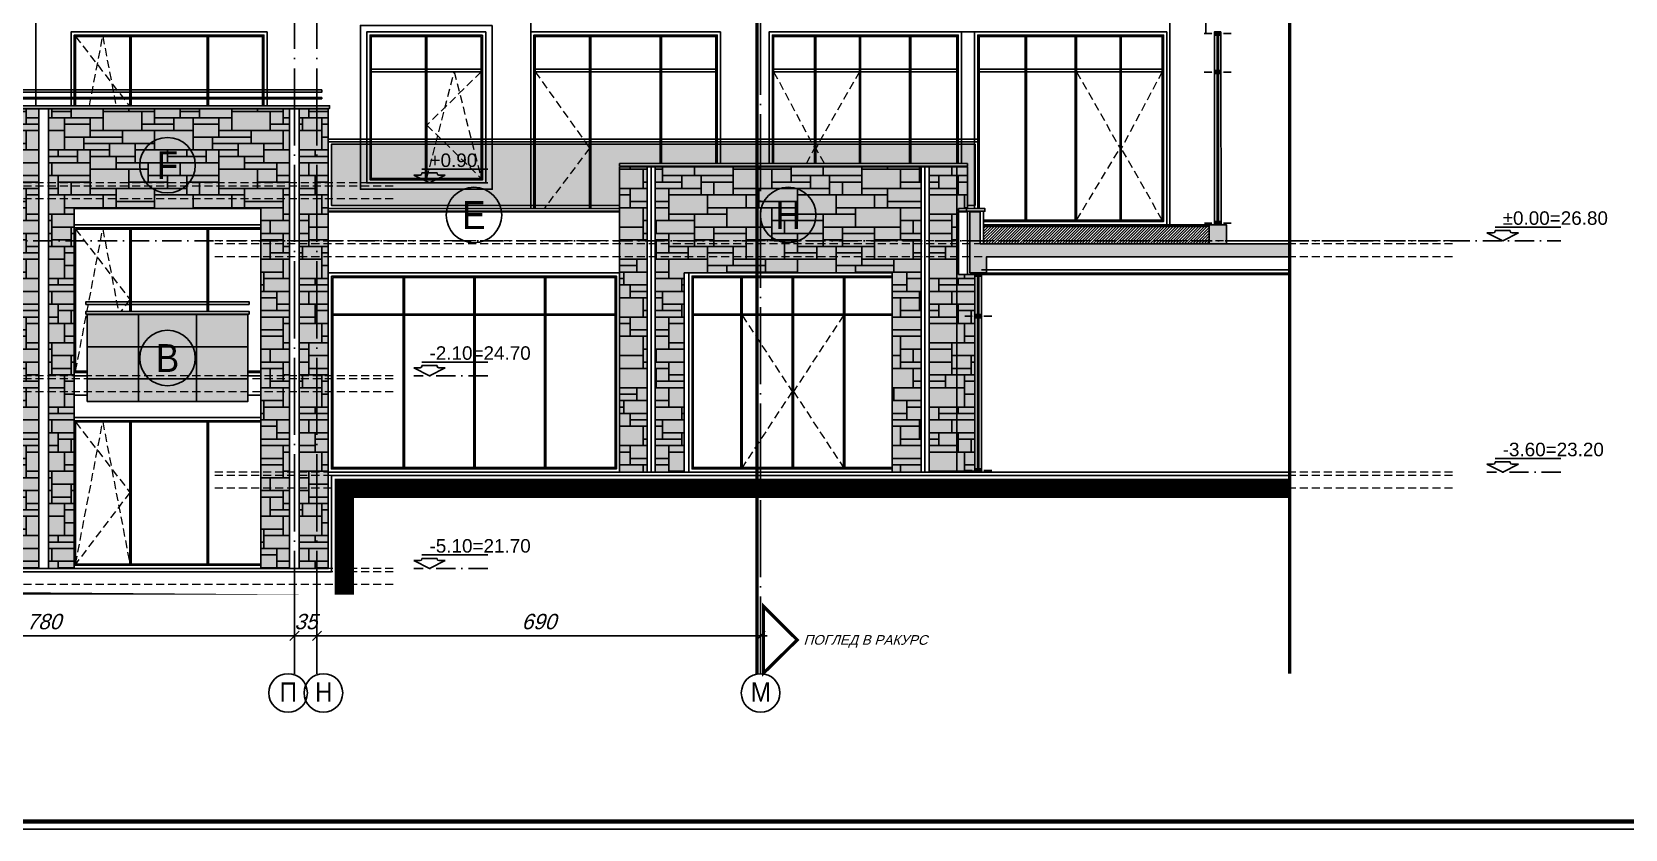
# Model space of a CAD drawing. Extents: x 9615146 to 9672346, y 4699603 to 4705703.
# Drawn here: x 9635509 to 9637988, y 4699603 to 4700844 of the extents above; entities that cross this region are included whole.
import ezdxf
from ezdxf.enums import TextEntityAlignment as Align

# ---------------------------------------------------------------- set-up
doc = ezdxf.new("R2010")
doc.units = 0
doc.header["$LTSCALE"] = 0.5
doc.header["$MEASUREMENT"] = 0
doc.header["$PDSIZE"] = -1
for name, pattern in [('ACAD_ISO04W100', [30, 24, -3, 0, -3]), ('DASHED', [0.75, 0.5, -0.25]), ('OSI1000', [5, 3, -1, 0, -1])]:
    doc.linetypes.add(name, pattern=pattern)
doc.layers.get('0').update_dxf_attribs({"color": 251, "linetype": 'CONTINUOUS'})
doc.layers.get('Defpoints').update_dxf_attribs({"color": 251, "linetype": 'CONTINUOUS'})
for name, color, linetype in [('_axis', 1, 'ACAD_ISO04W100'), ('_axis_num', 1, 'CONTINUOUS'), ('_dimension', 4, 'CONTINUOUS'), ('_dimension_evel', 4, 'CONTINUOUS'), ('_hatch', 9, 'CONTINUOUS'), ('_hatch_construction', 252, 'CONTINUOUS'), ('_table', 3, 'CONTINUOUS'), ('_text_spesif_window', 41, 'CONTINUOUS'), ('_text_table', 3, 'CONTINUOUS'), ('_view', 3, 'CONTINUOUS'), ('fasadi', 147, 'CONTINUOUS')]:
    doc.layers.add(name, color=color, linetype=linetype)
doc.layers.add('_punk', color=8, linetype='DASHED', lineweight=9)
doc.styles.add('HEB1', font='', dxfattribs={"width": 0.8, "oblique": 17})
doc.styles.add('POMESHTENIA', font='arial.ttf', dxfattribs={"width": 0.9})
doc.styles.add('WIN', font='swindos.shx', dxfattribs={"oblique": 17})
doc.styles.get('HEB1').set_extended_font_data('HebarU Cyr')
doc.dimstyles.new('dim_50', dxfattribs={"dimtxt": 24, "dimasz": 1, "dimexe": 30, "dimexo": 0, "dimgap": 10, "dimtad": 1, "dimdec": 1, "dimrnd": 0.5, "dimdsep": 46, "dimtxsty": 'WIN', "dimblk1": '1', "dimblk2": '1', "dimsah": 1, "dimcen": 15, "dimdle": 10, "dimse1": 1, "dimse2": 1, "dimadec": 0, "dimazin": 0, "dimtfac": 1, "dimtdec": 1, "dimtix": 1, "dimtmove": 2, "dimatfit": 3, "dimldrblk": '1', "dimfxl": 1, "dimtolj": 1, "dimarcsym": 0})
pattern_1 = [(0, (0, 0), (0, 200), [150, -50]), (0, (0, 10), (0, 200), [-60, 60, -30, 50]), (0, (0, 20), (0, 200), [-90, 110]), (0, (0, 30), (0, 200), [90, -110]), (0, (0, 40), (0, 200), [-40, 160]), (0, (0, 50), (0, 200), [70, -50, 60, -20]), (0, (70, 60), (0, 200), [160, -40]), (0, (-10, 70), (0, 200), [110, -90]), (0, (-40, 80), (0, 200), [90, -110]), (0, (0, 90), (0, 200), [160, -40]), (0, (0, 100), (0, 200), [-80, 50, -30, 40]), (0, (100, 110), (0, 200), [120, -80]), (0, (20, 120), (0, 200), [80, -40, 30, -50]), (0, (60, 130), (0, 200), [80, -30, 50, -40]), (0, (140, 140), (0, 200), [120, -80]), (0, (60, 150), (0, 200), [80, -120]), (0, (100, 160), (0, 200), [90, -110]), (0, (100, 170), (0, 200), [-60, 140]), (0, (40, 180), (0, 200), [60, -140]), (0, (100, 190), (0, 200), [140, -60]), (90, (0, 80), (-200, 1.224646799147353e-14), [30, -80, 70, -20]), (90, (20, 90), (-200, 1.224646799147353e-14), [50, -30, 20, -100]), (90, (30, 50), (-200, 1.224646799147353e-14), [20, -180]), (90, (40, 30), (-200, 1.224646799147353e-14), [20, -120, 30, -30]), (90, (50, 70), (-200, 1.224646799147353e-14), [20, -180]), (90, (60, 0), (-200, 1.224646799147353e-14), [30, -90, 50, -30]), (90, (70, 40), (-200, 1.224646799147353e-14), [30, -170]), (90, (80, 90), (-200, 1.224646799147353e-14), [30, -10, 20, -140]), (90, (90, 10), (-200, 1.224646799147353e-14), [30, -170]), (90, (100, 60), (-200, 1.224646799147353e-14), [30, -10, 30, -20, 50, -60]), (90, (120, 60), (-200, 1.224646799147353e-14), [-140, 20, -20, 20]), (90, (130, 90), (-200, 1.224646799147353e-14), [20, -180]), (90, (140, 20), (-200, 1.224646799147353e-14), [20, -70, 50, -60]), (90, (150, 50), (-200, 1.224646799147353e-14), [10, -130, 30, -30]), (90, (160, 60), (-200, 1.224646799147353e-14), [50, -50, 30, -70]), (90, (170, 110), (-200, 1.224646799147353e-14), [30, -50, 20, -100]), (90, (180, 40), (-200, 1.224646799147353e-14), [20, -180]), (90, (190, 60), (-200, 1.224646799147353e-14), [20, -60, 30, -90])]
pattern_2 = [(0, (-2000, 1.862645149230957e-09), (1.5625, 3.125), [0, -3.125])]

# ---------------------------------------------------------------- blocks, each defined once
blk = doc.blocks.new('rtyre')
at = {"layer": '_dimension_evel', "ltscale": 20}
for p, q in [((-25.98991621100868, 21.88341124133149), (-43.67999989444797, 21.88341125623265)), ((-43.67999989444797, 21.88341125623265), (0, 0)), ((-21.08991620464076, 37.79426300298655), (161.5563992843381, 37.79426284031797)), ((-21.08991621457972, 28.28064290881593), (-21.08991621457972, 26.78341123343125)), ((-21.08991621457972, 28.28064290881593), (2.484011929482222e-08, 28.28064289018948)), ((21.0899162642454, 28.28064287032612), (2.484011929482222e-08, 28.28064289018948)), ((43.67999993170088, 21.88341117924574), (0, 0)), ((21.0899162642454, 28.28064287032612), (21.08991626175703, 26.78341119617835)), ((25.98991624826158, 21.88341119538381), (43.67999993170088, 21.88341117924574))]:
    blk.add_line(p, q, dxfattribs=at)
for centre, major_axis, ratio, start_param, end_param in [((-25.98991620603192, 26.78341123839346), (3.464823224053962, 3.464823224053962), 0.9999999998278931, 3.926990816057631, 5.497787142683389), ((25.98991625322378, 26.78341119245306), (-3.464823224673926, 3.464823224673926), 0.9999999994715169, 0.7853981629014264, 2.356194488915409)]:
    blk.add_ellipse(centre, major_axis=major_axis, ratio=ratio, start_param=start_param, end_param=end_param, dxfattribs=at)
at = {"layer": '_dimension_evel', "linetype": 'OSI1000', "ltscale": 20, "style": 'HEB1', "oblique": 359.9999999871126, "width": 0.79999999781503}
blk.add_attdef('+12.50', (3.974128048866987e-08, 44.24032013564283), '', height=41.99999997485429, rotation=359.9999999466392, dxfattribs=at)
blk = doc.blocks.new('1')
for p, q in [((-10, 0), (10, 0)), ((-7.071067811866669, -7.07106781186485), (7.071067811866669, 7.07106781186485)), ((0, 20), (0, -20))]:
    blk.add_line(p, q)
blk = doc.blocks.new('*D49')
at = {"layer": '_dimension', "color": 0, "lineweight": -2, "ltscale": 30, "transparency": 16777216}
blk.add_line((9635138.743590547, 4699904.143952237), (9635916.743590245, 4699904.143952237), dxfattribs=at)
at = {"layer": 'Defpoints', "color": 0, "ltscale": 30, "transparency": 16777216}
for p in [(9635137.743590547, 4699904.143955331), (9635917.743590245, 4699904.14395531), (9635917.743590245, 4699904.143952237)]:
    blk.add_point(p, dxfattribs=at)
at = {"layer": '_dimension', "color": 0, "lineweight": -2, "ltscale": 30, "transparency": 16777216, "rotation": 180}
blk.add_blockref('1', (9635137.743590547, 4699904.143952237), dxfattribs=at)
at = {"layer": '_dimension', "color": 0, "lineweight": -2, "ltscale": 30, "transparency": 16777216}
blk.add_blockref('1', (9635917.743590245, 4699904.143952237), dxfattribs=at)
at = {"layer": '_dimension', "color": 0, "ltscale": 30, "transparency": 16777216, "insert": (9635527.743590396, 4699926.143952237), "char_height": 24, "attachment_point": 5, "style": 'WIN'}
blk.add_mtext('\\A1;780', dxfattribs=at)
blk = doc.blocks.new('*D50')
at = {"layer": '_dimension', "color": 0, "lineweight": -2, "ltscale": 30, "transparency": 16777216}
for p, q in [((9635916.743590245, 4699904.143952237), (9635915.743590245, 4699904.143952237)), ((9635917.743590245, 4699904.143952237), (9635952.743589573, 4699904.143952237)), ((9635953.743589573, 4699904.143952237), (9635954.743589573, 4699904.143952237))]:
    blk.add_line(p, q, dxfattribs=at)
at = {"layer": 'Defpoints', "color": 0, "ltscale": 30, "transparency": 16777216}
for p in [(9635917.743590245, 4699904.14395531), (9635952.743589573, 4699904.143955309), (9635952.743589573, 4699904.143952237)]:
    blk.add_point(p, dxfattribs=at)
at = {"layer": '_dimension', "color": 0, "lineweight": -2, "ltscale": 30, "transparency": 16777216}
blk.add_blockref('1', (9635917.743590245, 4699904.143952237), dxfattribs=at)
at = {"layer": '_dimension', "color": 0, "lineweight": -2, "ltscale": 30, "transparency": 16777216, "rotation": 180}
blk.add_blockref('1', (9635952.743589573, 4699904.143952237), dxfattribs=at)
at = {"layer": '_dimension', "color": 0, "ltscale": 30, "transparency": 16777216, "insert": (9635935.243589908, 4699926.143952237), "char_height": 24, "attachment_point": 5, "style": 'WIN'}
blk.add_mtext('\\A1;35', dxfattribs=at)
blk = doc.blocks.new('*D51')
at = {"layer": '_dimension', "color": 0, "lineweight": -2, "ltscale": 30, "transparency": 16777216}
blk.add_line((9635953.743589573, 4699904.143952237), (9636641.743589088, 4699904.143952237), dxfattribs=at)
at = {"layer": 'Defpoints', "color": 0, "ltscale": 30, "transparency": 16777216}
for p in [(9635952.743589573, 4699904.143955309), (9636642.743589088, 4699904.143955332), (9636642.743589088, 4699904.143952237)]:
    blk.add_point(p, dxfattribs=at)
at = {"layer": '_dimension', "color": 0, "lineweight": -2, "ltscale": 30, "transparency": 16777216, "rotation": 180}
blk.add_blockref('1', (9635952.743589573, 4699904.143952237), dxfattribs=at)
at = {"layer": '_dimension', "color": 0, "lineweight": -2, "ltscale": 30, "transparency": 16777216}
blk.add_blockref('1', (9636642.743589088, 4699904.143952237), dxfattribs=at)
at = {"layer": '_dimension', "color": 0, "ltscale": 30, "transparency": 16777216, "insert": (9636297.74358933, 4699926.143952237), "char_height": 24, "attachment_point": 5, "style": 'WIN'}
blk.add_mtext('\\A1;690', dxfattribs=at)
blk = doc.blocks.new('fghfdg')
at = {"layer": '_text_spesif_window'}
blk.add_circle((0, 0), 18, dxfattribs=at)
at = {"layer": '_text_spesif_window', "style": 'HEB1', "text_generation_flag": 6, "width": 0.7999999999992724}
blk.add_attdef('A', text='', height=18, rotation=179.9999998932783, dxfattribs=at).set_placement((-1.862645149230957e-09, -9.232262405566871), align=Align.CENTER)

msp = doc.modelspace()

# ---------------------------------------------------------------- hatches: boundary and pattern name
at = {"layer": '_hatch', "ltscale": 30, "true_color": 0xb4b09d}
h = msp.add_hatch(color=253, dxfattribs=at)
h.dxf.hatch_style = 1
h.paths.add_polyline_path([(9635480.243577775, 4700568.838118376), (9635480.243577775, 4700008.838117971), (9635520.243577767, 4700008.838117971), (9635520.243577769, 4700723.838117871), (9635145.243577773, 4700723.838117785), (9635145.243577773, 4700008.838117971), (9635185.243577765, 4700008.838117971), (9635185.243577767, 4700568.838118376)])
h = msp.add_hatch(color=253, dxfattribs=at)
h.dxf.hatch_style = 1
h.paths.add_polyline_path([(9635865.243587613, 4700568.838118377), (9635865.243587619, 4700008.838117972), (9635910.243587613, 4700008.838117972), (9635910.243587613, 4700723.838117962), (9635535.243577773, 4700723.838117874), (9635535.243577769, 4700008.838117971), (9635575.243577763, 4700008.838117971), (9635575.243577763, 4700568.838118377)])
h = msp.add_hatch(color=253, dxfattribs=at)
h.dxf.hatch_style = 1
h.paths.add_polyline_path([(9635970.243587611, 4700723.838117975), (9635925.243587606, 4700723.838117965), (9635925.243587608, 4700008.838117971), (9635970.24358761, 4700008.83811797)])
h = msp.add_hatch(color=253, dxfattribs=at)
h.dxf.hatch_style = 1
h.paths.add_polyline_path([(9636847.479593925, 4700468.838117974), (9636847.479593925, 4700158.83811808), (9636892.532956341, 4700158.83811808), (9636892.532956343, 4700633.838118184), (9636478.861173842, 4700633.838118184), (9636478.861173842, 4700158.838118081), (9636523.914536262, 4700158.838118081), (9636523.914536258, 4700468.838117972)])
h.paths.add_polyline_path([(9636466.573893413, 4700633.838118185), (9636423.484173382, 4700633.838118184), (9636423.484173382, 4700158.83811808), (9636466.573893411, 4700158.838118079)])
h.paths.add_polyline_path([(9636904.820237236, 4700158.83811808), (9636947.909957271, 4700158.838118081), (9636947.909957271, 4700633.838118184), (9636904.820237236, 4700633.838118183)])
h.paths.add_polyline_path([(9636976.24390802, 4700463.838117969), (9636976.24390802, 4700466.338117976), (9636964.546664774, 4700466.338117964), (9636950.803670036, 4700466.338117967), (9636950.803670034, 4700563.83811808), (9636964.546664773, 4700563.83811808), (9636964.546664773, 4700564.83811808), (9636963.118066749, 4700564.83811808), (9636950.803670028, 4700564.83811808), (9636950.803670028, 4700568.896174596), (9636963.118066749, 4700568.896174596), (9636964.546664773, 4700568.896174597), (9636964.546664773, 4700633.838118184), (9636947.909957267, 4700633.838118183), (9636947.90995727, 4700158.83811808), (9636976.243908016, 4700158.838118079), (9636976.243908018, 4700163.838118077), (9636976.243908074, 4700398.838117451), (9636976.243908074, 4700403.838117451)])
at = {"layer": '_hatch', "ltscale": 30, "true_color": 0x755724}
h = msp.add_hatch(color=27, dxfattribs=at)
h.dxf.hatch_style = 1
h.paths.add_polyline_path([(9635460.24358767, 4700268.838118373), (9635460.24358767, 4700403.838117464), (9635205.243587663, 4700403.838117464), (9635205.243587663, 4700268.838118376)])
h.paths.add_polyline_path([(9635595.24358249, 4700403.838117464), (9635595.243582489, 4700268.838118375), (9635845.243582496, 4700268.838118373), (9635845.243582496, 4700403.838117464)])
at = {"layer": '_hatch_construction', "ltscale": 40}
h = msp.add_hatch(dxfattribs=at)
h.set_pattern_fill('CUTSTONE', color=250, scale=200, style=0, pattern_type=2)
h.set_pattern_definition(pattern_1)
h.paths.add_polyline_path([(9635480.243577775, 4700568.838118376), (9635480.243577775, 4700008.838117971), (9635520.243577767, 4700008.838117971), (9635520.243577769, 4700723.838117871), (9635145.243577773, 4700723.838117785), (9635145.243577773, 4700008.838117971), (9635185.243577765, 4700008.838117971), (9635185.243577767, 4700568.838118376)])
h = msp.add_hatch(dxfattribs=at)
h.set_pattern_fill('CUTSTONE', color=250, scale=200, style=0, pattern_type=2)
h.set_pattern_definition(pattern_1)
h.paths.add_polyline_path([(9635865.243587613, 4700568.838118377), (9635865.243587619, 4700008.838117972), (9635910.243587613, 4700008.838117972), (9635910.243587613, 4700723.838117962), (9635535.243577773, 4700723.838117874), (9635535.243577769, 4700008.838117971), (9635575.243577763, 4700008.838117971), (9635575.243577763, 4700568.838118377)])
h = msp.add_hatch(dxfattribs=at)
h.set_pattern_fill('CUTSTONE', color=250, scale=200, style=0, pattern_type=2)
h.set_pattern_definition(pattern_1)
h.paths.add_polyline_path([(9635970.243587611, 4700723.838117975), (9635925.243587606, 4700723.838117965), (9635925.243587608, 4700008.838117971), (9635970.24358761, 4700008.83811797)])
h = msp.add_hatch(dxfattribs=at)
h.set_pattern_fill('CUTSTONE', color=250, scale=200, style=0, pattern_type=2)
h.set_pattern_definition(pattern_1)
h.paths.add_polyline_path([(9636847.479593925, 4700468.838117974), (9636847.479593925, 4700158.83811808), (9636892.532956341, 4700158.83811808), (9636892.532956343, 4700633.838118184), (9636478.861173842, 4700633.838118184), (9636478.861173842, 4700158.838118081), (9636523.914536262, 4700158.838118081), (9636523.914536258, 4700468.838117972)])
h.paths.add_polyline_path([(9636466.573893413, 4700633.838118185), (9636423.484173382, 4700633.838118184), (9636423.484173382, 4700158.83811808), (9636466.573893411, 4700158.838118079)])
h.paths.add_polyline_path([(9636904.820237236, 4700158.83811808), (9636947.909957271, 4700158.838118081), (9636947.909957271, 4700633.838118184), (9636904.820237236, 4700633.838118183)])
h.paths.add_polyline_path([(9636976.24390802, 4700463.838117969), (9636976.24390802, 4700466.338117976), (9636964.546664774, 4700466.338117964), (9636950.803670036, 4700466.338117967), (9636950.803670034, 4700563.83811808), (9636964.546664773, 4700563.83811808), (9636964.546664773, 4700564.83811808), (9636963.118066749, 4700564.83811808), (9636950.803670028, 4700564.83811808), (9636950.803670028, 4700568.896174596), (9636963.118066749, 4700568.896174596), (9636964.546664773, 4700568.896174597), (9636964.546664773, 4700633.838118184), (9636947.909957267, 4700633.838118183), (9636947.90995727, 4700158.83811808), (9636976.243908016, 4700158.838118079), (9636976.243908018, 4700163.838118077), (9636976.243908074, 4700398.838117451), (9636976.243908074, 4700403.838117451)])
at = {"layer": 'fasadi', "ltscale": 40}
h = msp.add_hatch(dxfattribs=at)
h.set_pattern_fill('DOTS', color=256, scale=50, style=0)
h.set_pattern_definition(pattern_2)
h.paths.add_polyline_path([(9636423.484173382, 4700638.838118184), (9636642.743589062, 4700638.838118183), (9636642.743589062, 4700668.896174362), (9635975.243587615, 4700668.896174363), (9635975.243587611, 4700573.896174363), (9636423.48417338, 4700573.896174363)])
h = msp.add_hatch(dxfattribs=at)
h.set_pattern_fill('DOTS', color=256, scale=50, style=0)
h.set_pattern_definition(pattern_2)
h.paths.add_polyline_path([(9636976.420288904, 4700668.896174362), (9636642.743589062, 4700668.896174362), (9636642.743589064, 4700638.838118184), (9636964.546664773, 4700638.838118184), (9636964.54666477, 4700573.896174361), (9636976.420288906, 4700573.896174362)])
h = msp.add_hatch(color=256, dxfattribs=at)
h.dxf.hatch_style = 1
h.paths.add_polyline_path([(9637465.849755509, 4700513.838118319), (9636984.401622197, 4700513.838118378), (9636968.438955609, 4700513.838118372), (9636968.438955609, 4700493.838118205), (9637465.849755509, 4700493.838118319)])
h.paths.add_polyline_path([(9636994.401622197, 4700493.83811821), (9636968.438955609, 4700493.838118205), (9636968.438955607, 4700468.838117974), (9636994.401622197, 4700468.838117974)])
h.paths.add_polyline_path([(9636984.401622199, 4700518.838118205), (9636968.43895561, 4700518.838118201), (9636968.438955609, 4700513.838118205), (9636984.401622197, 4700513.838118209)])
h.paths.add_polyline_path([(9636984.401622197, 4700563.83811808), (9636968.43895561, 4700563.838118081), (9636968.438955609, 4700518.8381182), (9636984.401622197, 4700518.838118204)])
h.paths.add_polyline_path([(9637367.252331091, 4700543.838118212), (9637340.64788976, 4700543.838118212), (9637340.647889761, 4700518.838118285), (9637367.252331091, 4700518.838118291)])
h.paths.add_polyline_path([(9637367.252331093, 4700518.838118291), (9637340.64788976, 4700518.838118284), (9637340.647889761, 4700513.838118334), (9637367.252331091, 4700513.838118331)])
h = msp.add_hatch(dxfattribs=at)
h.set_pattern_fill('ANSI31', color=256, scale=25, style=0)
h.set_pattern_definition([(45, (-57243.70536042564, 50446.11856081709), (-2.209708691207961, 2.209708691207961), [])])
h.paths.add_polyline_path([(9636989.72251106, 4700540.838118197), (9636989.72251106, 4700518.838118206), (9637340.64788976, 4700518.838118284), (9637340.64788976, 4700540.838117673)])
h.paths.add_polyline_path([(9636989.72251106, 4700518.838118205), (9636989.722511062, 4700513.838118378), (9637340.647889761, 4700513.838118335), (9637340.647889761, 4700518.838118285)])

# ---------------------------------------------------------------- linework, layer by layer
at = {"layer": '_axis', "ltscale": 10}
for p, q in [((9635917.74359031, 4702288.083975533), (9635917.743590245, 4699845.264943749)), ((9635952.743589677, 4702288.083975533), (9635952.74358957, 4699845.264959397)), ((9636642.74358909, 4699845.264959418), (9636642.743589006, 4702288.083975534))]:
    msp.add_line(p, q, dxfattribs=at)
at = {"layer": '_axis'}
for p, q in [((9637374.716355655, 4700841.338118725), (9637332.831103362, 4700841.338118717)), ((9637374.716355711, 4700781.338118205), (9637332.831103418, 4700781.338118201)), ((9637374.892736584, 4700546.338118213), (9637333.00748429, 4700546.33811821)), ((9637002.186534176, 4700466.338117975), (9636960.301281882, 4700466.338117967)), ((9637002.186534232, 4700401.338117455), (9636960.301281938, 4700401.338117451)), ((9637002.186534176, 4700161.338118081), (9636960.301281882, 4700161.338118077))]:
    msp.add_line(p, q, dxfattribs=at)
at = {"layer": '_axis_num'}
for centre in [(9635907.743590232, 4699815.264943757), (9635962.743589563, 4699815.264959405), (9636642.743589094, 4699815.264959417)]:
    msp.add_circle(centre, 30, dxfattribs=at)
at = {"layer": '_dimension_evel', "linetype": 'OSI1000', "ltscale": 20}
for p, q in [((9636218.277562251, 4700608.838118369), (9636103.345178647, 4700608.838118387)), ((9632004.520387718, 4700518.838117079), (9637887.516830152, 4700518.838118408)), ((9636218.277562197, 4700308.838118367), (9636103.345178597, 4700308.838118386)), ((9637887.516830124, 4700158.838118371), (9637772.584446521, 4700158.838118389)), ((9636218.277562147, 4700008.838118365), (9636103.345178543, 4700008.838118382))]:
    msp.add_line(p, q, dxfattribs=at)
at = {"layer": '_dimension_evel', "linetype": 'OSI1000', "ltscale": 20, "const_width": 5}
for points in [[(9636637.22580874, 4699845.264944142), (9636637.22580874, 4702288.083975704)], [(9637465.849755501, 4699845.264944138), (9637465.849755501, 4702288.083975701)]]:
    msp.add_lwpolyline(points, dxfattribs=at)
msp.add_lwpolyline([(9636647.225808792, 4699845.26494414), (9636699.72580877, 4699897.764944155), (9636647.225808747, 4699950.264944134)], close=True, dxfattribs=at)
at = {"layer": '_hatch', "color": 252, "ltscale": 10, "const_width": 30.00000000000001}
msp.add_lwpolyline([(9632152.832810195, 4699983.83811709), (9635995.243587608, 4699983.838117978), (9635995.243587611, 4700133.83811808), (9637465.849755513, 4700133.83811808)], dxfattribs=at)
at = {"layer": '_hatch_construction', "color": 251, "ltscale": 40}
for p, q in [((9635575.243582726, 4700543.83811698), (9635865.243587613, 4700543.83811698)), ((9635661.743610725, 4700536.838116915), (9635661.743610764, 4700408.83811747)), ((9635663.743610723, 4700536.838116919), (9635663.743610766, 4700408.83811747)), ((9635781.743610727, 4700536.838117014), (9635781.743610766, 4700408.83811747)), ((9635783.743610725, 4700536.83811701), (9635783.743610768, 4700408.83811747)), ((9635575.243582726, 4700243.83811698), (9635865.243587613, 4700243.83811698)), ((9635661.743610725, 4700236.838116915), (9635661.743610792, 4700015.838115647)), ((9635663.743610723, 4700236.838116919), (9635663.743610797, 4700015.838115647)), ((9635781.743610727, 4700236.838117014), (9635781.743610794, 4700015.838115647)), ((9635783.743610725, 4700236.83811701), (9635783.7436108, 4700015.838115647))]:
    msp.add_line(p, q, dxfattribs=at)
at = {"layer": '_hatch_construction', "color": 250, "ltscale": 40}
for p, q in [((9635675.243582496, 4700268.838118453), (9635675.243582496, 4700403.838117543)), ((9635765.243582496, 4700268.838118453), (9635765.243582496, 4700403.838117543)), ((9635845.243582496, 4700353.838118333, -1.552142987779699e-09), (9635595.24358249, 4700353.838118323, -1.552142987779699e-09)), ((9635845.243582496, 4700303.838118332, -1.552142987779699e-09), (9635595.243582489, 4700303.838118322, -1.552142987779699e-09))]:
    msp.add_line(p, q, dxfattribs=at)
at = {"layer": '_hatch_construction', "color": 251, "ltscale": 40}
for points in [[(9635595.243587388, 4700313.838115647), (9635575.243582655, 4700313.838115647), (9635575.243582655, 4700538.83811698), (9635865.243587613, 4700538.83811698)], [(9635595.243587388, 4700315.838115647), (9635577.243582655, 4700315.838115647), (9635577.243582655, 4700536.83811698), (9635865.243587613, 4700536.83811698)], [(9635865.243587617, 4700013.838115647), (9635575.243582655, 4700013.838115647), (9635575.243582655, 4700238.83811698), (9635865.243587613, 4700238.83811698)], [(9635865.243587617, 4700015.838115647), (9635577.243582655, 4700015.838115647), (9635577.243582655, 4700236.83811698), (9635865.243587613, 4700236.83811698)]]:
    msp.add_lwpolyline(points, dxfattribs=at)
at = {"layer": '_hatch_construction', "color": 250, "ltscale": 40}
for points in [[(9635865.243587615, 4700315.838115647), (9635845.243582496, 4700315.838115647)], [(9635865.243587615, 4700313.838115647), (9635845.243582496, 4700313.838115647)]]:
    msp.add_lwpolyline(points, dxfattribs=at)
at = {"layer": '_punk', "ltscale": 50}
for p, q in [((9635577.243592951, 4700836.838116889), (9635660.586085625, 4700728.838117316)), ((9635598.846541418, 4700728.838117316), (9635619.493606986, 4700836.838116904)), ((9635619.493606986, 4700836.838116904), (9635640.140672624, 4700728.838117316)), ((9636208.243598381, 4700781.838118084), (9636123.743594706, 4700698.838118237)), ((9636123.743594714, 4700615.838118379), (9636165.993596535, 4700781.838118087)), ((9636165.993596535, 4700781.838118087), (9636208.243598333, 4700615.83811836)), ((9636292.243602095, 4700781.838118118), (9636376.743630188, 4700662.838118223)), ((9636663.085670535, 4700781.838118201), (9636726.761477979, 4700662.83811823)), ((9636796.389405627, 4700781.838118201), (9636728.761477979, 4700662.83811823)), ((9637134.241759386, 4700781.838118201), (9637201.869687034, 4700662.83811823)), ((9637267.545494478, 4700781.838118201), (9637203.869687034, 4700662.83811823)), ((9636123.743594706, 4700698.838118237), (9636208.243598333, 4700615.83811836)), ((9636376.743630188, 4700662.838118223), (9636305.867765384, 4700568.896174596)), ((9636713.919298297, 4700638.838118183), (9636726.761477979, 4700662.83811823)), ((9636742.114611536, 4700638.838118183), (9636728.761477979, 4700662.83811823)), ((9637134.241759386, 4700550.838118212), (9637201.869687034, 4700662.83811823)), ((9637267.54549448, 4700550.838118212), (9637203.869687034, 4700662.83811823)), ((9636071.303754736, 4700608.838118196), (9632152.832810082, 4700608.83811709)), ((9636071.303754734, 4700603.838118196), (9632152.832810083, 4700603.838117092)), ((9636071.303754734, 4700583.838118195), (9632152.832810085, 4700583.838117088)), ((9635577.24358266, 4700536.838116889), (9635661.743610758, 4700427.338116281)), ((9635577.243582489, 4700315.838115647), (9635619.493596695, 4700536.838116904)), ((9635619.493596695, 4700536.838116904), (9635643.96419299, 4700408.83811747)), ((9637718.894357473, 4700518.838118378), (9635790.265987214, 4700518.838117934)), ((9637718.894357473, 4700513.838118378), (9635790.265987214, 4700513.838117934)), ((9637718.894357475, 4700493.838118376), (9635790.265987212, 4700493.838117933)), ((9635661.743610758, 4700427.338116281), (9635647.723427568, 4700408.83811747)), ((9636613.999331273, 4700402.838117464), (9636691.86668296, 4700284.338117822)), ((9636771.734034646, 4700402.838117464), (9636693.86668296, 4700284.338117822)), ((9636071.303754734, 4700308.838117997), (9632152.832810136, 4700308.83811709)), ((9636071.303754734, 4700303.838117999), (9632152.832810137, 4700303.838117092)), ((9636071.303754734, 4700283.838117997), (9632152.83281014, 4700283.838117092)), ((9636691.86668296, 4700284.338117822), (9636613.999331273, 4700165.838118179)), ((9636693.86668296, 4700284.338117822), (9636771.734034646, 4700165.838118179)), ((9635577.24358266, 4700236.838116889), (9635661.743610758, 4700127.338116281)), ((9635577.243582489, 4700015.838115647), (9635619.493596695, 4700236.838116904)), ((9635619.493596695, 4700236.838116904), (9635661.743611038, 4700015.838115647)), ((9637718.894357473, 4700158.838118378), (9635790.265987214, 4700158.838117934)), ((9637718.894357473, 4700153.838118378), (9635790.265987214, 4700153.838117933)), ((9635661.743610758, 4700127.338116281), (9635577.243582655, 4700015.838116733)), ((9637718.894357475, 4700133.838118376), (9635790.265987212, 4700133.838117931)), ((9636071.303754734, 4700008.838117995), (9632152.83281019, 4700008.83811709)), ((9636071.303754734, 4700003.838117997), (9632152.83281019, 4700003.83811709)), ((9636071.303754734, 4699983.838117997), (9632152.832810191, 4699983.83811709))]:
    msp.add_line(p, q, dxfattribs=at)
at = {"layer": '_table', "ltscale": 10}
msp.add_lwpolyline([(9631446.029446553, 4702603.380101889), (9639246.02944655, 4702603.380101887), (9639246.029446552, 4699603.380101885), (9631446.029446555, 4699603.380101888)], close=True, dxfattribs=at)
msp.add_lwpolyline([(9631597.713657081, 4702591.380101889, 6.842105263157892, 6.842105263157892, 0), (9639234.029446552, 4702591.380101886, 6.842105263157892, 6.842105263157892, 0), (9639234.02944655, 4699615.380101884, 6.842105263157892, 6.842105263157892, 0), (9631597.713657081, 4699615.380101892, 6.842105263157892, 6.842105263157892, 0)], format="xyseb", close=True, dxfattribs=at)
at = {"layer": 'fasadi', "ltscale": 40}
for p, q in [((9636285.243599046, 4701778.838117375), (9636285.243599046, 4700700.458565535)), ((9637279.065910848, 4700878.838117445), (9637279.065910911, 4700543.838118212)), ((9637335.32700083, 4700878.838117445), (9637335.32700083, 4700841.338118717)), ((9635661.743621016, 4700838.838116915), (9635661.74362105, 4700728.838117316)), ((9635663.743621014, 4700838.838116919), (9635663.743621051, 4700728.838117316)), ((9635781.743621018, 4700838.838117014), (9635781.74362105, 4700728.838117315)), ((9635783.743621016, 4700838.83811701), (9635783.743621053, 4700728.838117317)), ((9636121.743594693, 4700836.838116976), (9636121.743594715, 4700615.838118377)), ((9636123.743594697, 4700836.838116978), (9636123.743594714, 4700615.838118379)), ((9636376.743630148, 4700836.838117671), (9636376.74363021, 4700568.896174622)), ((9636378.743630147, 4700836.838117675), (9636378.743630214, 4700568.896174624)), ((9636378.743630147, 4700836.838117675), (9636378.743630221, 4700568.896174596)), ((9636486.74363015, 4700836.83811777), (9636486.743630212, 4700638.838118183)), ((9636488.743630148, 4700836.838117766), (9636488.743630214, 4700638.838118185)), ((9636726.761477979, 4700836.83811698), (9636726.76147798, 4700638.838118183)), ((9636728.761477979, 4700836.83811698), (9636728.761477979, 4700638.838118183)), ((9636796.389405627, 4700836.83811698), (9636796.389405629, 4700638.838118183)), ((9636798.389405627, 4700836.83811698), (9636798.389405627, 4700638.838118183)), ((9636874.208853511, 4700836.83811698), (9636874.208853513, 4700638.838118183)), ((9636876.208853511, 4700836.83811698), (9636876.208853513, 4700638.838118183)), ((9636955.076181604, 4700843.83811698), (9636975.55498341, 4700843.83811698)), ((9637054.422311502, 4700836.83811698), (9637054.422311503, 4700550.838118212)), ((9637056.422311502, 4700836.83811698), (9637056.422311502, 4700550.838118212)), ((9637132.241759386, 4700836.83811698), (9637132.241759386, 4700550.838118212)), ((9637134.241759386, 4700836.83811698), (9637134.241759386, 4700550.838118212)), ((9637201.869687034, 4700836.83811698), (9637201.869687034, 4700550.838118212)), ((9637203.869687034, 4700836.83811698), (9637203.869687034, 4700550.838118212)), ((9637352.7737295, 4700838.838118721), (9637352.773729559, 4700783.838118203)), ((9637354.773729498, 4700838.838118721), (9637354.773729559, 4700783.838118201)), ((9636208.24359839, 4700785.838118084), (9636037.243591014, 4700785.838118095)), ((9636208.24359839, 4700781.838118084), (9636037.243591014, 4700781.838118095)), ((9636573.243293896, 4700785.838118118), (9636292.243602095, 4700785.838118118)), ((9636573.243293896, 4700781.838118118), (9636292.243602095, 4700781.838118118)), ((9636948.076181604, 4700785.838118201), (9636663.085670533, 4700785.838118201)), ((9636948.076181604, 4700781.838118201), (9636663.085670533, 4700781.838118201)), ((9636982.55498341, 4700785.838118201), (9637267.54549448, 4700785.838118201)), ((9636982.55498341, 4700781.838118201), (9637267.54549448, 4700781.838118201)), ((9637352.950110428, 4700548.83811821), (9637352.773729559, 4700778.838118199)), ((9637354.950110426, 4700548.83811821), (9637354.773729559, 4700778.838118201)), ((9635970.243587611, 4700723.838117975), (9633145.243597535, 4700723.838117322)), ((9635520.243577767, 4700008.838117867), (9635520.243577769, 4700723.838117871)), ((9635535.24357777, 4700008.838117871), (9635535.243577773, 4700723.838117875)), ((9635910.243587613, 4700008.838117958), (9635910.243587613, 4700723.838117962)), ((9635925.243587606, 4700008.838117961), (9635925.243587606, 4700723.838117965)), ((9635970.24358761, 4700008.838117971), (9635970.243587611, 4700723.838117976)), ((9636423.48417338, 4700633.838118184), (9636423.48417338, 4700158.83811808)), ((9636964.546664773, 4700633.838118183), (9636423.48417338, 4700633.838118184)), ((9636466.573893411, 4700633.838118184), (9636466.573893413, 4700158.838118088)), ((9636472.309657546, 4700633.838118184), (9636472.309657548, 4700158.83811809)), ((9636478.861173842, 4700633.838118184), (9636478.861173842, 4700158.838118093)), ((9636892.532956343, 4700633.838118184), (9636892.532956341, 4700158.838118187)), ((9636898.268720705, 4700633.838118183), (9636898.268720705, 4700158.838118188)), ((9636904.820237238, 4700633.838118183), (9636904.820237238, 4700158.83811819)), ((9636947.90995727, 4700633.838118184), (9636947.90995727, 4700158.838118201)), ((9636964.546664773, 4700633.838118183), (9636964.546664773, 4700568.896174596)), ((9635575.243577763, 4700008.838117882), (9635575.243577763, 4700568.838118377)), ((9635865.243587617, 4700008.838117948), (9635865.243587613, 4700568.838118377)), ((9636423.48417338, 4700563.83811808), (9635970.243587611, 4700563.83811808)), ((9636964.546664773, 4700564.83811808), (9636964.546664773, 4700563.83811808)), ((9636989.72251106, 4700564.83811808), (9636989.72251106, 4700513.838118377)), ((9637340.64788976, 4700543.838118212), (9636989.72251106, 4700543.838118212)), ((9637340.647889758, 4700541.838117667), (9636989.722511059, 4700541.83811821)), ((9637340.647889758, 4700541.838117673), (9636989.722511062, 4700541.838118197)), ((9637340.64788976, 4700540.838117673), (9636989.722511064, 4700540.838118197)), ((9637367.252331091, 4700518.838118291), (9637465.84975551, 4700518.838118292)), ((9636086.743589822, 4700461.838118015), (9636086.743589787, 4700165.838118121)), ((9636088.743589822, 4700461.838118015), (9636088.743589787, 4700165.838118121)), ((9636196.743589822, 4700461.838117994), (9636196.743589787, 4700165.838118101)), ((9636198.743589822, 4700461.838117994), (9636198.743589787, 4700165.838118101)), ((9636306.743589822, 4700461.838117974), (9636306.743589787, 4700165.83811808)), ((9636308.743589822, 4700461.838117974), (9636308.743589787, 4700165.83811808)), ((9636523.914536258, 4700468.838117973), (9636523.91453626, 4700158.838118102)), ((9636523.914536258, 4700468.838117973), (9636847.479593925, 4700468.838117974)), ((9636611.999393322, 4700461.838117973), (9636611.999393322, 4700165.838118179)), ((9636613.999393322, 4700461.838117973), (9636613.999393322, 4700165.838118179)), ((9636691.86668296, 4700461.838117973), (9636691.86668296, 4700165.838118179)), ((9636693.86668296, 4700461.838117973), (9636693.86668296, 4700165.838118179)), ((9636771.734034646, 4700461.838117973), (9636771.734034646, 4700165.838118179)), ((9636773.734034646, 4700461.838117973), (9636773.734034646, 4700165.838118179)), ((9636847.479593925, 4700468.838117974), (9636847.479593925, 4700158.838118178)), ((9636964.546664774, 4700466.338117964), (9636976.24390802, 4700466.338117975)), ((9636980.24390802, 4700463.838117971), (9636980.24390808, 4700403.838117453)), ((9636982.243908018, 4700463.838117971), (9636982.24390808, 4700403.838117451)), ((9636986.243908016, 4700473.338117971), (9637465.849755513, 4700473.338117968)), ((9636986.243908016, 4700468.338117971), (9637465.849755513, 4700468.338117968)), ((9636986.243908016, 4700466.338117971), (9637465.849755513, 4700466.338117968)), ((9635977.243587611, 4700404.838117464), (9636416.48417338, 4700404.838117464)), ((9635977.243587611, 4700402.838117464), (9636416.48417338, 4700402.838117464)), ((9636538.084140038, 4700404.838117464), (9636847.479593925, 4700404.838117464)), ((9636538.084140038, 4700402.838117464), (9636847.479593925, 4700402.838117464)), ((9636980.24390802, 4700163.838118077), (9636980.24390808, 4700398.83811745)), ((9636982.243908018, 4700163.838118077), (9636982.24390808, 4700398.838117451)), ((9635595.243582489, 4700308.838117433), (9635575.243577762, 4700308.838117433)), ((9635845.243582496, 4700308.838117433), (9635865.243587224, 4700308.838117433)), ((9635595.243582489, 4700278.838117434), (9635575.243577763, 4700278.838117429)), ((9635845.243582496, 4700278.838117434), (9635865.243587222, 4700278.838117429))]:
    msp.add_line(p, q, dxfattribs=at)
at = {"layer": 'fasadi', "ltscale": 40, "extrusion": (0, 1, 0)}
msp.add_line((9635575.243577763, 4700568.838118377), (9635865.243587613, 4700568.838118377), dxfattribs=at)
at = {"layer": 'fasadi', "ltscale": 40}
for points in [[(9635515.243593141, 4700728.838117316), (9635515.243593128, 4701913.838117371), (9634760.243593758, 4701913.838117315), (9634760.243593851, 4701618.838115701)], [(9635570.243592946, 4700728.838117316), (9635570.243592946, 4700843.83811698), (9635875.243284747, 4700843.83811698), (9635875.243284747, 4700728.838117316)], [(9635575.243592946, 4700728.838117316), (9635575.243592946, 4700838.83811698), (9635870.243284747, 4700838.83811698), (9635870.243284747, 4700728.838117316)], [(9635577.243592946, 4700728.838117316), (9635577.243592946, 4700836.83811698), (9635868.243284747, 4700836.83811698), (9635868.243284747, 4700728.838117316)], [(9636285.243602144, 4700568.896174596), (9636285.243602084, 4700843.838117643), (9636580.24329388, 4700843.838117736), (9636580.243293945, 4700638.838118183)], [(9636290.243602147, 4700568.896174596), (9636290.243602082, 4700838.838117649), (9636575.243293883, 4700838.838117736), (9636575.243293945, 4700638.838118185)], [(9636292.243602144, 4700568.896174598), (9636292.243602084, 4700836.838117645), (9636573.243293881, 4700836.838117736), (9636573.243293941, 4700638.838118183)], [(9636656.085670533, 4700638.838117902), (9636656.085670533, 4700843.83811698), (9636955.076181604, 4700843.83811698), (9636955.076181604, 4700638.838118183)], [(9636661.085670533, 4700638.838117902), (9636661.085670533, 4700838.83811698), (9636950.076181604, 4700838.83811698), (9636950.076181604, 4700638.838118183)], [(9636663.085670533, 4700638.838117902), (9636663.085670533, 4700836.83811698), (9636948.076181604, 4700836.83811698), (9636948.076181604, 4700638.838118183)], [(9636989.72251106, 4700543.838118212), (9637274.545494482, 4700543.838118212), (9637274.54549448, 4700843.83811698), (9636975.55498341, 4700843.83811698), (9636975.55498341, 4700568.896174596)], [(9636989.72251106, 4700548.838118212), (9637269.54549448, 4700548.838118212), (9637269.54549448, 4700838.83811698), (9636980.55498341, 4700838.83811698), (9636980.55498341, 4700568.896174596)], [(9636989.72251106, 4700550.838118212), (9637267.54549448, 4700550.838118212), (9637267.54549448, 4700836.83811698), (9636982.55498341, 4700836.83811698), (9636982.55498341, 4700568.896174596)], [(9636964.546664773, 4700573.896174362), (9636976.420288904, 4700573.896174362), (9636976.420288904, 4700668.896174362), (9635975.243587613, 4700668.896174363), (9635975.243587613, 4700573.896174363), (9636423.48417338, 4700573.896174363)], [(9636984.401622197, 4700513.838118378), (9636984.401622197, 4700563.83811808), (9636968.438955609, 4700563.83811808), (9636968.438955609, 4700468.838117974), (9636994.401622197, 4700468.838117974), (9636994.401622197, 4700493.838118204), (9637465.849755509, 4700493.838118318), (9637465.849755509, 4700513.838118319), (9636984.401622197, 4700513.838118378)], [(9636847.479593925, 4700158.838118179), (9636531.084140038, 4700158.838118179), (9636531.084140038, 4700468.838117973), (9636847.479593925, 4700468.838117973)], [(9636847.479593925, 4700163.838118179), (9636536.084140038, 4700163.838118179), (9636536.084140038, 4700463.838117973), (9636847.479593925, 4700463.838117973)], [(9636847.479593925, 4700165.838118179), (9636538.084140038, 4700165.838118179), (9636538.084140038, 4700461.838117973), (9636847.479593925, 4700461.838117973)], [(9632152.83281019, 4700008.83811709), (9635970.24358761, 4700008.838117972), (9635970.243587611, 4700158.83811808), (9637465.849755513, 4700158.83811808)], [(9632152.832810191, 4700003.83811709), (9635975.24358761, 4700003.838117973), (9635975.243587611, 4700153.83811808), (9637465.849755513, 4700153.83811808)]]:
    msp.add_lwpolyline(points, dxfattribs=at)
for points in [[(9636225.243598385, 4700853.838117003), (9636020.243591003, 4700853.83811695), (9636020.243591035, 4700598.838118357), (9636225.24359841, 4700598.838118412)], [(9636215.243598387, 4700843.838117001), (9636030.243591005, 4700843.838116952), (9636030.243591031, 4700608.838118359), (9636215.243598409, 4700608.838118409)], [(9636210.243598385, 4700838.838117004), (9636035.243591005, 4700838.838116956), (9636035.24359103, 4700613.838118359), (9636210.243598409, 4700613.838118405)], [(9636208.243598385, 4700836.838117001), (9636037.243591009, 4700836.838116956), (9636037.24359103, 4700615.838118359), (9636208.243598407, 4700615.838118407)], [(9637358.773729498, 4700843.838118723), (9637358.773729496, 4700838.838118719), (9637348.7737295, 4700838.838118719), (9637348.773729498, 4700843.838118723)], [(9637358.773729552, 4700783.838118203), (9637358.773729496, 4700838.838118719), (9637348.7737295, 4700838.838118719), (9637348.773729553, 4700783.838118201)], [(9637358.773729552, 4700783.838118203), (9637358.773729553, 4700778.838118205), (9637348.773729553, 4700778.838118203), (9637348.773729553, 4700783.838118201)], [(9637358.773729552, 4700778.838118199), (9637358.950110424, 4700548.838118211), (9637348.950110428, 4700548.838118211), (9637348.773729553, 4700778.838118201)], [(9635960.24358961, 4700753.838116881), (9633562.743584469, 4700753.838117034), (9633562.743584467, 4700749.838117038), (9635960.24358961, 4700749.838116885)], [(9633143.243597535, 4700724.838117322), (9635972.243587611, 4700724.838117322), (9635972.243587611, 4700728.838117316), (9633143.243597535, 4700728.838117316)], [(9635960.24358961, 4700741.838116883), (9633562.743584467, 4700741.838117036), (9633562.743584467, 4700739.838117038), (9635960.24358961, 4700739.838116885)], [(9635970.243590686, 4700676.896172839), (9636981.420292005, 4700676.896172809), (9636981.420292003, 4700672.896172815), (9635970.243590686, 4700672.896172845)], [(9636423.48417338, 4700634.838118184), (9636964.546664773, 4700634.838118184), (9636964.546664773, 4700638.838118183), (9636423.48417338, 4700638.838118183)], [(9635970.243587611, 4700564.83811808), (9636423.48417338, 4700564.83811808), (9636423.48417338, 4700568.896174596), (9635970.243587611, 4700568.896174596)], [(9636950.80367003, 4700568.896174596), (9636963.118066749, 4700568.896174596), (9636963.118066749, 4700564.83811808), (9636950.80367003, 4700564.83811808)], [(9636950.803670034, 4700563.83811808), (9636964.546664773, 4700563.83811808), (9636964.546664774, 4700466.338117968), (9636950.803670034, 4700466.338117967)], [(9636963.118066749, 4700568.896174596), (9636991.72251106, 4700568.896174596), (9636991.72251106, 4700564.83811808), (9636963.118066749, 4700564.83811808)], [(9637358.950110424, 4700548.838118211), (9637358.950110426, 4700543.838118213), (9637348.950110426, 4700543.838118211), (9637348.950110426, 4700548.83811821)], [(9637340.64788976, 4700543.838118212), (9637367.252331091, 4700543.838118212), (9637367.252331091, 4700513.838118297), (9637340.64788976, 4700513.838118297)], [(9635970.243587611, 4700468.838117974), (9636423.48417338, 4700468.838117974), (9636423.48417338, 4700158.83811808), (9635970.243587611, 4700158.83811808)], [(9635975.243587611, 4700463.838117974), (9636418.48417338, 4700463.838117974), (9636418.48417338, 4700163.83811808), (9635975.243587611, 4700163.83811808)], [(9635977.243587611, 4700461.838117974), (9636416.48417338, 4700461.838117974), (9636416.48417338, 4700165.83811808), (9635977.243587611, 4700165.83811808)], [(9636986.243908018, 4700468.838117973), (9636986.243908016, 4700463.838117969), (9636976.24390802, 4700463.838117969), (9636976.243908018, 4700468.838117973)], [(9636986.243908072, 4700403.838117453), (9636986.243908016, 4700463.838117969), (9636976.24390802, 4700463.838117969), (9636976.243908074, 4700403.838117451)], [(9635847.243582496, 4700419.838117464), (9635593.24358249, 4700419.838117464), (9635593.24358249, 4700423.838117468), (9635847.243582496, 4700423.838117468)], [(9635847.243582496, 4700404.838117464), (9635593.24358249, 4700404.838117464), (9635593.24358249, 4700408.838117468), (9635847.243582496, 4700408.838117468)], [(9635595.243582489, 4700268.838118376), (9635595.24358249, 4700403.838117464), (9635845.243582496, 4700403.838117464), (9635845.243582496, 4700268.838118372)], [(9636986.243908072, 4700403.838117453), (9636986.243908074, 4700398.838117455), (9636976.243908074, 4700398.838117453), (9636976.243908074, 4700403.838117451)], [(9636986.243908072, 4700398.83811745), (9636986.243908016, 4700163.838118079), (9636976.24390802, 4700163.838118079), (9636976.243908074, 4700398.838117451)], [(9636986.243908016, 4700163.838118079), (9636986.243908018, 4700158.838118081), (9636976.243908018, 4700158.838118079), (9636976.243908018, 4700163.838118077)]]:
    msp.add_lwpolyline(points, close=True, dxfattribs=at)

# ---------------------------------------------------------------- block references
at = {"layer": '_dimension_evel', "linetype": 'OSI1000', "ltscale": 20}
ref = msp.add_blockref('rtyre', (9636127.80597859, 4700608.838118386), dxfattribs=dict(at, xscale=0.5600000023841858, yscale=0.5600000023841858, zscale=0.5600000023841858))
ref.add_attrib('+12.50', '+0.90', (9636127.805978619, 4700633.612697661, -1.789866506954638e-09), dxfattribs={"linetype": 'OSI1000', "ltscale": 20, "height": 20.99999999999999, "style": 'POMESHTENIA'})
ref = msp.add_blockref('rtyre', (9637797.045246469, 4700518.838118386), dxfattribs=dict(at, xscale=0.5600000023841858, yscale=0.5600000023841858, zscale=0.5600000023841858))
ref.add_attrib('+12.50', '%%p0.00=26.80', (9637797.0452465, 4700543.612697659, -1.789866506954636e-09), dxfattribs={"linetype": 'OSI1000', "ltscale": 20, "height": 20.99999999999999, "style": 'POMESHTENIA'})
ref = msp.add_blockref('rtyre', (9636127.805978538, 4700308.838118384), dxfattribs=dict(at, xscale=0.5600000023841858, yscale=0.5600000023841858, zscale=0.5600000023841858))
ref.add_attrib('+12.50', '-2.10=24.70', (9636127.805978565, 4700333.612697659, -1.789866506954638e-09), dxfattribs={"linetype": 'OSI1000', "ltscale": 20, "height": 20.99999999999999, "style": 'POMESHTENIA'})
ref = msp.add_blockref('rtyre', (9637797.045246469, 4700158.838118386), dxfattribs=dict(at, xscale=0.5600000023841858, yscale=0.5600000023841858, zscale=0.5600000023841858))
ref.add_attrib('+12.50', '-3.60=23.20', (9637797.0452465, 4700183.612697659, -1.789866506954636e-09), dxfattribs={"linetype": 'OSI1000', "ltscale": 20, "height": 20.99999999999999, "style": 'POMESHTENIA'})
ref = msp.add_blockref('rtyre', (9636127.805978486, 4700008.838118382), dxfattribs=dict(at, xscale=0.5600000023841858, yscale=0.5600000023841858, zscale=0.5600000023841858))
ref.add_attrib('+12.50', '-5.10=21.70', (9636127.805978516, 4700033.612697655, -1.789866506954638e-09), dxfattribs={"linetype": 'OSI1000', "ltscale": 20, "height": 20.99999999999999, "style": 'POMESHTENIA'})
at = {"layer": '_view'}
ref = msp.add_blockref('fghfdg', (9635720.243582688, 4700636.338118372), dxfattribs=dict(at, xscale=-2.399999998509884, yscale=2.400000000372529, zscale=2.4, rotation=180))
ref.add_attrib('A', 'F', dxfattribs={"layer": '_text_spesif_window', "height": 43.2, "rotation": 1.067217057814492e-07, "style": 'POMESHTENIA', "width": 0.9}).set_placement((9635720.243582688, 4700636.338118372), align=Align.MIDDLE)
ref = msp.add_blockref('fghfdg', (9636196.863880496, 4700558.838118432), dxfattribs=dict(at, xscale=-2.399999998509884, yscale=2.400000000372529, zscale=2.4, rotation=180))
ref.add_attrib('A', 'E', dxfattribs={"layer": '_text_spesif_window', "height": 43.2, "rotation": 1.067217057814492e-07, "style": 'POMESHTENIA', "width": 0.9}).set_placement((9636196.863880496, 4700558.838118432), align=Align.MIDDLE)
ref = msp.add_blockref('fghfdg', (9636685.697065093, 4700558.838118431), dxfattribs=dict(at, xscale=-2.399999998509884, yscale=2.400000000372529, zscale=2.4, rotation=180))
ref.add_attrib('A', 'H', dxfattribs={"layer": '_text_spesif_window', "height": 43.2, "rotation": 1.067217057814492e-07, "style": 'POMESHTENIA', "width": 0.9}).set_placement((9636685.697065093, 4700558.838118431), align=Align.MIDDLE)
ref = msp.add_blockref('fghfdg', (9635720.243582493, 4700336.338118369), dxfattribs=dict(at, xscale=-2.399999998509884, yscale=2.400000000372529, zscale=2.4, rotation=180))
ref.add_attrib('A', 'B', dxfattribs={"layer": '_text_spesif_window', "height": 43.2, "rotation": 1.067217057814492e-07, "style": 'POMESHTENIA', "width": 0.9}).set_placement((9635720.243582493, 4700336.338118369), align=Align.MIDDLE)

# ---------------------------------------------------------------- texts
at = {"layer": '_axis_num', "style": 'POMESHTENIA', "width": 0.9}
for s, p in [('П', (9635894.582907546, 4699816.6945679)), ('Н', (9635949.582906876, 4699816.694583546)), ('M', (9636627.367978478, 4699816.69458356))]:
    msp.add_text(s, height=30, rotation=5.336085289072462e-08, dxfattribs=at).set_placement(p, align=Align.MIDDLE_LEFT)
at = {"layer": '_text_table', "color": 148, "style": 'POMESHTENIA', "oblique": 17}
msp.add_text('ПОГЛЕД В РАКУРС', height=14.99999999999999, rotation=359.939544063432, dxfattribs=at).set_placement((9636709.44667481, 4699890.376882055))

# ---------------------------------------------------------------- dimensions: what is measured, and where the dimension line sits
at = {"layer": '_dimension', "ltscale": 30}
for base, p1, p2, picture, middle in [((9635917.743590245, 4699904.143952237), (9635137.743590547, 4699904.143955331), (9635917.743590245, 4699904.14395531), '*D49', (9635527.743590396, 4699926.143952237)), ((9635952.743589573, 4699904.143952237), (9635917.743590245, 4699904.14395531), (9635952.743589573, 4699904.143955309), '*D50', (9635935.243589908, 4699926.143952237)), ((9636642.743589088, 4699904.143952237), (9635952.743589573, 4699904.143955309), (9636642.743589088, 4699904.143955332), '*D51', (9636297.74358933, 4699926.143952237))]:
    dim = msp.add_linear_dim(base=base, p1=p1, p2=p2, dimstyle='dim_50', dxfattribs=at)
    dim.commit()
    dim.dimension.update_dxf_attribs({"geometry": picture, "text_midpoint": middle})

doc.saveas('drawing.dxf')
